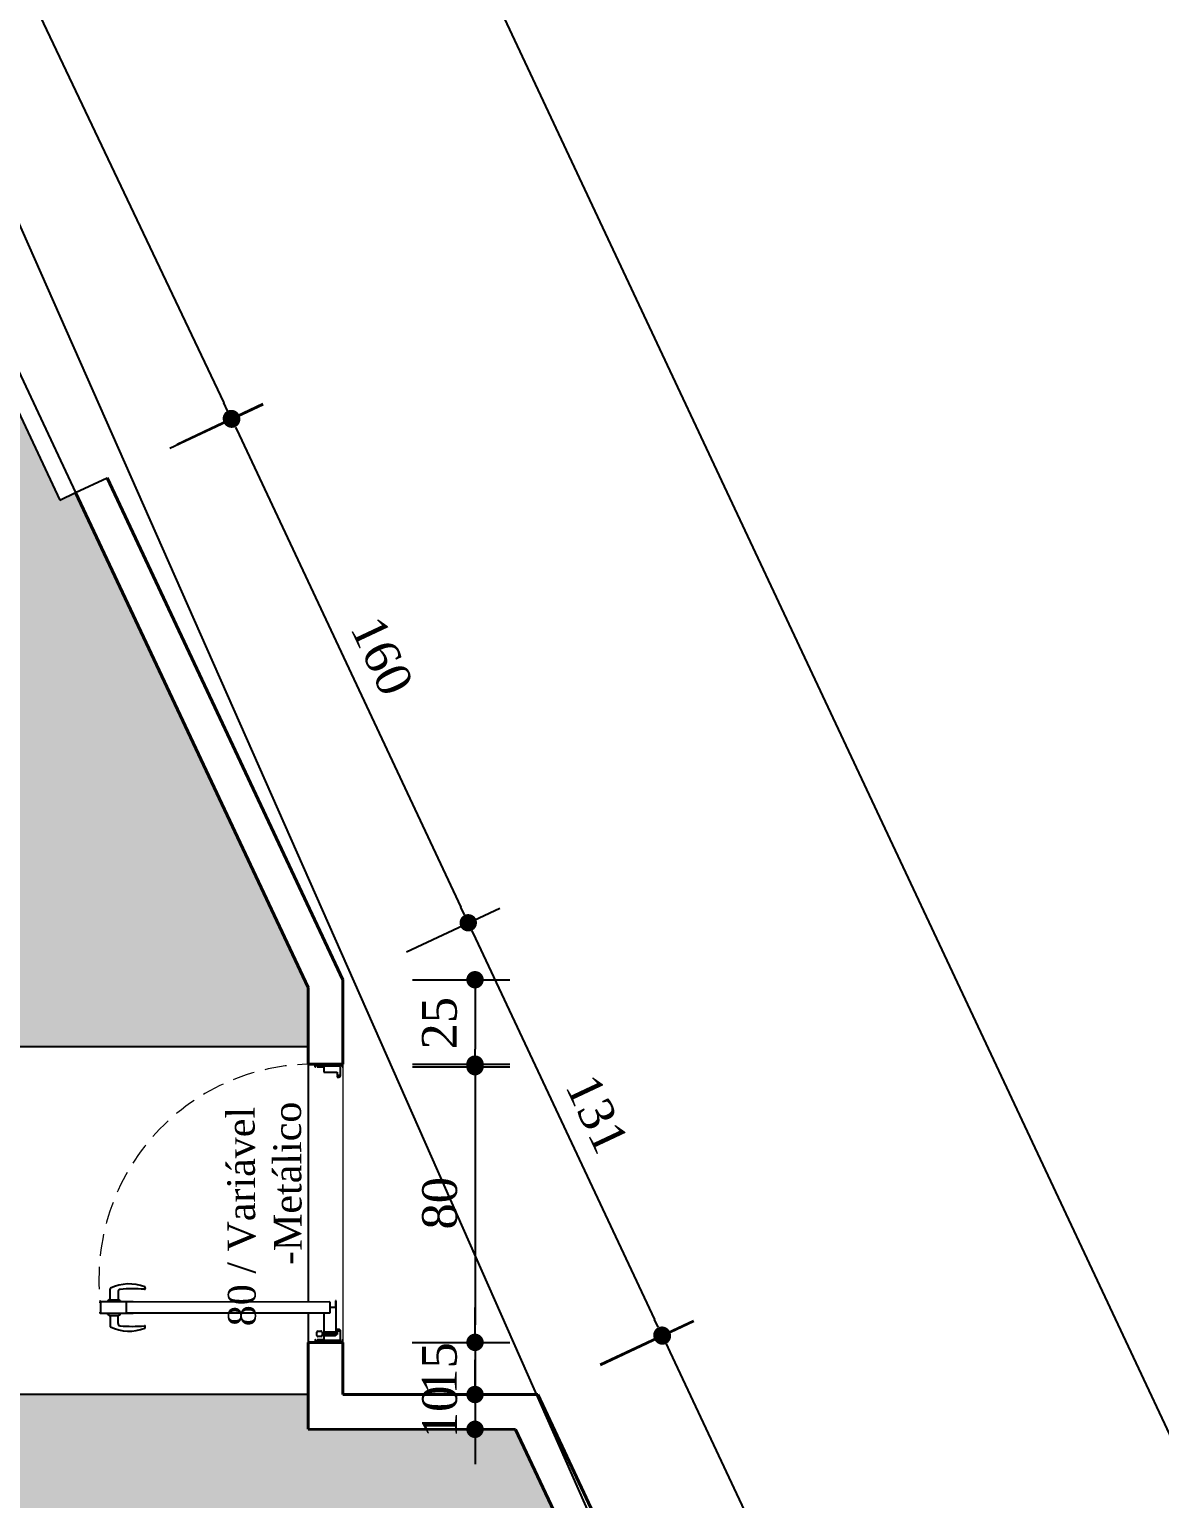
# Model space of a CAD drawing. Header units: centimetres. Extents: x -48696 to 156237, y -5617 to 29024.
# Drawn here: x -44673 to -44348.1, y 11515.9 to 11938.4 of the extents above; entities that cross this region are included whole.
import ezdxf

# ---------------------------------------------------------------- set-up
doc = ezdxf.new("R2010")
doc.units = ezdxf.units.CM
doc.linetypes.add('HIDDEN', pattern=[9.525, 6.35, -3.175])
for name, color, linetype in [('ACESSORIOS', 2, 'Continuous'), ('PN010', 1, 'Continuous'), ('Portas-Cotas', 2, 'Continuous')]:
    doc.layers.add(name, color=color, linetype=linetype)
for name, color, linetype, lineweight in [('Parede Corte', 4, 'Continuous', 40), ('Pisos Externos', 15, 'Continuous', 9), ('Portas - Janelas', 2, 'Continuous', 20), ('Projeção Portas', 55, 'HIDDEN', 5)]:
    doc.layers.add(name, color=color, linetype=linetype, lineweight=lineweight)
doc.styles.add('Valéria', font='romantic.ttf', dxfattribs={"height": 10})
doc.dimstyles.new('Cota - 50', dxfattribs={"dimtxt": 10, "dimasz": 5, "dimexe": 10, "dimexo": 20, "dimgap": 5, "dimtad": 1, "dimtxsty": 'Valéria', "dimblk": 'DOT', "dimcen": 0, "dimclrd": 12, "dimclre": 12, "dimclrt": 2, "dimazin": 2, "dimtfac": 1, "dimtix": 1, "dimtmove": 0, "dimatfit": 3, "dimldrblk": 'DOT', "dimfxl": 1, "dimarcsym": 0})

# ---------------------------------------------------------------- blocks, each defined once
blk = doc.blocks.new('_Dot')
at = {"color": 0, "linetype": 'ByBlock', "lineweight": -2}
blk.add_line((-0.5, 0), (-1, 0), dxfattribs=at)
at = {"color": 0, "linetype": 'ByBlock', "const_width": 0.5}
blk.add_lwpolyline([(-0.25, 0, 1), (0.25, 0, 1)], format="xyb", close=True, dxfattribs=at)
blk = doc.blocks.new('*D1687')
at = {"color": 12, "lineweight": -2, "transparency": 16777216}
for p, q in [((-44846.74, 12273.86), (-44711.33, 12337.45)), ((-43585.33, 9916.47), (-44718.26, 12328.67)), ((-43709.57, 9852.6), (-43574.16, 9916.2))]:
    blk.add_line(p, q, dxfattribs=at)
at = {"layer": 'Defpoints', "color": 0, "transparency": 16777216}
for p in [(-44720.39, 12333.2), (-44864.85, 12265.35), (-43727.67, 9844.1)]:
    blk.add_point(p, dxfattribs=at)
at = {"color": 12, "lineweight": -2, "transparency": 16777216, "xscale": 5, "yscale": 5, "zscale": 5}
for p, rotation in [((-44720.39, 12333.2), 115.1577922411707), ((-43583.21, 9911.95), 295.1577922411707)]:
    blk.add_blockref('_Dot', p, dxfattribs=dict(at, rotation=rotation))
at = {"color": 2, "transparency": 16777216, "insert": (-44142.57, 11126.91), "char_height": 10, "attachment_point": 5, "rotation": 295.1578, "style": 'Valéria'}
blk.add_mtext('2675', dxfattribs=at)
blk = doc.blocks.new('*D1771')
at = {"color": 12, "lineweight": -2, "transparency": 16777216}
for p, q in [((-44836.72, 12252.51), (-44812.13, 12264.21)), ((-44819.01, 12255.4), (-44617.11, 11830.98)), ((-44630.52, 11819.06), (-44605.93, 11830.76))]:
    blk.add_line(p, q, dxfattribs=at)
at = {"layer": 'Defpoints', "color": 0, "transparency": 16777216}
for p in [(-44854.78, 12243.92), (-44614.96, 11826.46), (-44648.58, 11810.47)]:
    blk.add_point(p, dxfattribs=at)
at = {"color": 12, "lineweight": -2, "transparency": 16777216, "xscale": 5, "yscale": 5, "zscale": 5}
for p, rotation in [((-44821.16, 12259.92), 115.4409414047336), ((-44614.96, 11826.46), 295.4409414047336)]:
    blk.add_blockref('_Dot', p, dxfattribs=dict(at, rotation=rotation))
at = {"color": 2, "transparency": 16777216, "insert": (-44708.93, 12047.53), "char_height": 10, "attachment_point": 5, "rotation": 295.4409, "style": 'Valéria'}
blk.add_mtext('480', dxfattribs=at)
blk = doc.blocks.new('*D1772')
at = {"color": 12, "lineweight": -2, "transparency": 16777216}
for p, q in [((-44632.62, 11817.95), (-44605.83, 11830.54)), ((-44612.75, 11821.76), (-44548.98, 11685.99)), ((-44564.6, 11673.13), (-44537.81, 11685.71))]:
    blk.add_line(p, q, dxfattribs=at)
at = {"layer": 'Defpoints', "color": 0, "transparency": 16777216}
for p in [(-44650.72, 11809.45), (-44546.86, 11681.46), (-44582.71, 11664.63)]:
    blk.add_point(p, dxfattribs=at)
at = {"color": 12, "lineweight": -2, "transparency": 16777216, "xscale": 5, "yscale": 5, "zscale": 5}
for p, rotation in [((-44614.88, 11826.28), 115.157791517914), ((-44546.86, 11681.46), 295.157791517914)]:
    blk.add_blockref('_Dot', p, dxfattribs=dict(at, rotation=rotation))
at = {"color": 2, "transparency": 16777216, "insert": (-44571.68, 11758.19), "char_height": 10, "attachment_point": 5, "rotation": 295.1578, "style": 'Valéria'}
blk.add_mtext('160', dxfattribs=at)
blk = doc.blocks.new('*D1773')
at = {"color": 12, "lineweight": -2, "transparency": 16777216}
for p, q in [((-44562.92, 11665.09), (-44534.91, 11665.09)), ((-44544.91, 11660.09), (-44544.91, 11645.09)), ((-44562.92, 11640.09), (-44534.91, 11640.09))]:
    blk.add_line(p, q, dxfattribs=at)
at = {"layer": 'Defpoints', "color": 0, "transparency": 16777216}
for p in [(-44582.92, 11665.09), (-44582.92, 11640.09), (-44544.91, 11640.09)]:
    blk.add_point(p, dxfattribs=at)
at = {"color": 12, "lineweight": -2, "transparency": 16777216, "xscale": 5, "yscale": 5, "zscale": 5}
for p, rotation in [((-44544.91, 11665.09), 90), ((-44544.91, 11640.09), 270)]:
    blk.add_blockref('_Dot', p, dxfattribs=dict(at, rotation=rotation))
at = {"color": 2, "transparency": 16777216, "insert": (-44555.1, 11652.59), "char_height": 10, "attachment_point": 5, "rotation": 90, "style": 'Valéria'}
blk.add_mtext('25', dxfattribs=at)
blk = doc.blocks.new('*D1774')
at = {"color": 12, "lineweight": -2, "transparency": 16777216}
for p, q in [((-44562.92, 11640.82), (-44534.91, 11640.82)), ((-44544.91, 11635.82), (-44544.91, 11565.82)), ((-44562.95, 11560.82), (-44534.91, 11560.82))]:
    blk.add_line(p, q, dxfattribs=at)
at = {"layer": 'Defpoints', "color": 0, "transparency": 16777216}
for p in [(-44582.92, 11640.82), (-44582.95, 11560.82), (-44544.91, 11560.82)]:
    blk.add_point(p, dxfattribs=at)
at = {"color": 12, "lineweight": -2, "transparency": 16777216, "xscale": 5, "yscale": 5, "zscale": 5}
for p, rotation in [((-44544.91, 11640.82), 90), ((-44544.91, 11560.82), 270)]:
    blk.add_blockref('_Dot', p, dxfattribs=dict(at, rotation=rotation))
at = {"color": 2, "transparency": 16777216, "insert": (-44555.02, 11600.82), "char_height": 10, "attachment_point": 5, "rotation": 90, "style": 'Valéria'}
blk.add_mtext('80', dxfattribs=at)
blk = doc.blocks.new('*D1775')
at = {"color": 12, "lineweight": -2, "transparency": 16777216}
for p, q in [((-44544.91, 11565.82), (-44544.91, 11570.82)), ((-44562.95, 11560.82), (-44534.91, 11560.82)), ((-44544.91, 11560.82), (-44544.91, 11545.82)), ((-44562.92, 11545.82), (-44534.91, 11545.82)), ((-44544.91, 11540.82), (-44544.91, 11535.82))]:
    blk.add_line(p, q, dxfattribs=at)
at = {"layer": 'Defpoints', "color": 0, "transparency": 16777216}
for p in [(-44582.95, 11560.82), (-44582.92, 11545.82), (-44544.91, 11545.82)]:
    blk.add_point(p, dxfattribs=at)
at = {"color": 12, "lineweight": -2, "transparency": 16777216, "xscale": 5, "yscale": 5, "zscale": 5}
for p, rotation in [((-44544.91, 11560.82), 270), ((-44544.91, 11545.82), 90)]:
    blk.add_blockref('_Dot', p, dxfattribs=dict(at, rotation=rotation))
at = {"color": 2, "transparency": 16777216, "insert": (-44555.1, 11553.32), "char_height": 10, "attachment_point": 5, "rotation": 90, "style": 'Valéria'}
blk.add_mtext('15', dxfattribs=at)
blk = doc.blocks.new('*D1776')
at = {"color": 12, "lineweight": -2, "transparency": 16777216}
for p, q in [((-44544.91, 11550.82), (-44544.91, 11555.82)), ((-44562.92, 11545.82), (-44534.91, 11545.82)), ((-44544.91, 11545.82), (-44544.91, 11535.82)), ((-44572.92, 11535.82), (-44534.91, 11535.82)), ((-44544.91, 11530.82), (-44544.91, 11525.82))]:
    blk.add_line(p, q, dxfattribs=at)
at = {"layer": 'Defpoints', "color": 0, "transparency": 16777216}
for p in [(-44582.92, 11545.82), (-44592.92, 11535.82), (-44544.91, 11535.82)]:
    blk.add_point(p, dxfattribs=at)
at = {"color": 12, "lineweight": -2, "transparency": 16777216, "xscale": 5, "yscale": 5, "zscale": 5}
for p, rotation in [((-44544.91, 11545.82), 270), ((-44544.91, 11535.82), 90)]:
    blk.add_blockref('_Dot', p, dxfattribs=dict(at, rotation=rotation))
at = {"color": 2, "transparency": 16777216, "insert": (-44555.02, 11540.82), "char_height": 10, "attachment_point": 5, "rotation": 90, "style": 'Valéria'}
blk.add_mtext('10', dxfattribs=at)
blk = doc.blocks.new('*D1777')
at = {"color": 12, "lineweight": -2, "transparency": 16777216}
for p, q in [((-44508.8, 11554.3), (-44482, 11566.89)), ((-44488.93, 11558.11), (-44309.95, 11177.05)), ((-44325.57, 11164.19), (-44298.78, 11176.77))]:
    blk.add_line(p, q, dxfattribs=at)
at = {"layer": 'Defpoints', "color": 0, "transparency": 16777216}
for p in [(-44526.9, 11545.8), (-44307.83, 11172.52), (-44343.67, 11155.69)]:
    blk.add_point(p, dxfattribs=at)
at = {"color": 12, "lineweight": -2, "transparency": 16777216, "xscale": 5, "yscale": 5, "zscale": 5}
for p, rotation in [((-44491.05, 11562.64), 115.1577915179121), ((-44307.83, 11172.52), 295.1577915179121)]:
    blk.add_blockref('_Dot', p, dxfattribs=dict(at, rotation=rotation))
at = {"color": 2, "transparency": 16777216, "insert": (-44390.29, 11371.88), "char_height": 10, "attachment_point": 5, "rotation": 295.1578, "style": 'Valéria'}
blk.add_mtext('431', dxfattribs=at)
blk = doc.blocks.new('*D1708')
at = {"color": 12, "lineweight": -2, "transparency": 16777216}
for p, q in [((-44564.6, 11673.13), (-44537.81, 11685.71)), ((-44544.73, 11676.94), (-44493.3, 11567.41)), ((-44508.91, 11554.56), (-44482.12, 11567.14))]:
    blk.add_line(p, q, dxfattribs=at)
at = {"layer": 'Defpoints', "color": 0, "transparency": 16777216}
for p in [(-44582.71, 11664.63), (-44491.17, 11562.89), (-44527.02, 11546.05)]:
    blk.add_point(p, dxfattribs=at)
at = {"color": 12, "lineweight": -2, "transparency": 16777216, "xscale": 5, "yscale": 5, "zscale": 5}
for p, rotation in [((-44546.86, 11681.46), 115.1577915179119), ((-44491.17, 11562.89), 295.1577915179119)]:
    blk.add_blockref('_Dot', p, dxfattribs=dict(at, rotation=rotation))
at = {"color": 2, "transparency": 16777216, "insert": (-44509.87, 11626.47), "char_height": 10, "attachment_point": 5, "rotation": 295.1578, "style": 'Valéria'}
blk.add_mtext('131', dxfattribs=at)

msp = doc.modelspace()

# ---------------------------------------------------------------- hatches: boundary and pattern name
h = msp.add_hatch()
h.set_pattern_fill('GRASS2', color=74, scale=15, pattern_type=2)
h.set_pattern_definition([(360, (-29082.517, -1474.616), (15, 15), [2.25, -0.45, 0.6, -0.45, 2.25, -9]), (360, (-29083.267, -1474.166), (15, 15), [1.5, -1.125, 2.25, -1.125, 1.5, -7.5]), (360, (-29078.017, -1468.166), (15, 15), [1.875, -0.75, 1.875, -10.5]), (360, (-29085.517, -1465.166), (15, 15), [0.75, -1.5, 0.75, -12]), (90, (-29084.017, -1465.166), (-15, 15), [1.35, -13.65]), (90, (-29079.517, -1474.166), (-15, 15), [1.5, -13.5]), (90, (-29075.767, -1468.166), (-15, 15), [1.5, -13.5]), (45, (-29077.567, -1474.316), (9e-15, 15), [1.5, -19.713203]), (135, (-29081.467, -1474.316), (-15, 9e-15), [1.5, -19.713203]), (63.43495, (-29078.0166, -1474.241), (8e-10, 15), [1.5, -32.04102]), (75.963757, (-29078.7666, -1474.166), (5e-10, 15), [1.5, -60.346584]), (75.963757, (-29075.0166, -1468.166), (5e-10, 15), [1.2, -60.646584]), (75.963757, (-29083.7166, -1465.166), (5e-10, 15), [1.05, -60.796584]), (104.036243, (-29080.2666, -1474.166), (-5e-10, 15), [1.5, -60.346584]), (104.036243, (-29076.5166, -1468.166), (-5e-10, 15), [1.2, -60.646584]), (104.036243, (-29084.3166, -1465.166), (-5e-10, 15), [1.05, -60.796584]), (116.56505, (-29081.0166, -1474.241), (-6e-09, 15), [1.5, -32.041002])])
h.paths.add_polyline_path([(-44677.376, 11830.91261), (-44792.18077, 11830.87966), (-44792.18077, 11645.82171), (-44592.92484, 11645.82171), (-44592.92484, 11662.86264), (-44659.75372, 11805.15322), (-44664.27942, 11803.02766)])
h.paths.add_polyline_path([(-44592.92484, 11545.82171), (-44792.18077, 11545.82171), (-44792.18077, 11155.87964), (-44354.75303, 11155.75244), (-44533.25004, 11535.80436), (-44592.92484, 11535.82171)])

# ---------------------------------------------------------------- linework, layer by layer
for p, q in [((-44852.27114, 12280.65227), (-44354.75303, 11155.75244)), ((-44592.92484, 11645.82171), (-44792.18077, 11645.82171)), ((-44592.92484, 11545.82171), (-44792.18077, 11545.82171))]:
    msp.add_line(p, q)
at = {"color": 4}
msp.add_line((-44659.75372, 11805.15322), (-44650.72332, 11809.44908), dxfattribs=at)
at = {"color": 1}
for p, q in [((-44590.92484, 11640.81664), (-44590.92464, 11640.06664)), ((-44590.92464, 11640.06664), (-44590.77464, 11640.06668)), ((-44590.77467, 11640.20328), (-44590.77478, 11640.61668)), ((-44590.72466, 11640.1533), (-44590.77467, 11640.20328)), ((-44590.77464, 11640.06668), (-44590.72466, 11640.1533)), ((-44590.7248, 11640.66671), (-44590.3248, 11640.6668)), ((-44590.27467, 11640.20342), (-44590.32466, 11640.1534)), ((-44590.32466, 11640.1534), (-44590.27464, 11640.06682)), ((-44590.27478, 11640.61682), (-44590.27467, 11640.20342)), ((-44590.27464, 11640.06682), (-44588.39464, 11640.06732)), ((-44590.1248, 11640.66686), (-44589.6748, 11640.66698)), ((-44590.12468, 11640.21688), (-44590.1248, 11640.66686)), ((-44583.72468, 11640.21858), (-44590.12468, 11640.21688)), ((-44589.62481, 11640.71699), (-44589.62482, 11640.76699)), ((-44588.39464, 11640.06732), (-44588.39422, 11638.51732)), ((-44584.20482, 11640.76848), (-44584.20481, 11640.71845)), ((-44584.1548, 11640.66846), (-44583.7248, 11640.66858)), ((-44583.7248, 11640.66858), (-44583.72468, 11640.21858)), ((-44583.57467, 11640.20522), (-44583.57478, 11640.61862)), ((-44583.52466, 11640.15523), (-44583.57467, 11640.20522)), ((-44583.57464, 11640.06862), (-44583.52466, 11640.15523)), ((-44583.57398, 11637.63863), (-44583.57464, 11640.06862)), ((-44583.5248, 11640.66864), (-44583.1248, 11640.66875)), ((-44583.07467, 11640.20536), (-44583.12466, 11640.15534)), ((-44583.12466, 11640.15534), (-44583.07464, 11640.06876)), ((-44583.07478, 11640.61876), (-44583.07467, 11640.20536)), ((-44583.07464, 11640.06876), (-44582.97464, 11640.06878)), ((-44582.92465, 11640.1188), (-44582.92484, 11640.81881)), ((-44588.39422, 11638.51732), (-44584.59422, 11638.51835)), ((-44584.59422, 11638.51835), (-44584.59401, 11637.74335)), ((-44584.5939, 11637.34335), (-44584.59384, 11637.11835)), ((-44584.59384, 11637.11835), (-44584.09384, 11637.11848)), ((-44584.544, 11637.69337), (-44584.494, 11637.69337)), ((-44584.49391, 11637.39337), (-44584.54392, 11637.39337)), ((-44584.49403, 11637.81837), (-44584.24403, 11637.81844)), ((-44584.494, 11637.69337), (-44584.49403, 11637.81837)), ((-44584.49388, 11637.26837), (-44584.49391, 11637.39337)), ((-44584.24388, 11637.26844), (-44584.49388, 11637.26837)), ((-44584.24403, 11637.81844), (-44584.24388, 11637.26844)), ((-44649.85638, 11573.08078), (-44649.85721, 11576.14854)), ((-44639.70731, 11576.53269), (-44639.70726, 11576.31738)), ((-44652.70625, 11572.58002), (-44643.24625, 11572.58256)), ((-44652.70614, 11572.18716), (-44652.70625, 11572.58002)), ((-44652.50614, 11572.18721), (-44652.70614, 11572.18716)), ((-44652.50605, 11571.82007), (-44652.50614, 11572.18721)), ((-44652.47604, 11571.79008), (-44652.50605, 11571.82007)), ((-44652.50603, 11571.76007), (-44652.47604, 11571.79008)), ((-44652.47602, 11571.73008), (-44652.50603, 11571.76007)), ((-44652.50601, 11571.70007), (-44652.47602, 11571.73008)), ((-44652.476, 11571.67008), (-44652.50601, 11571.70007)), ((-44652.506, 11571.64007), (-44652.476, 11571.67008)), ((-44652.47599, 11571.61008), (-44652.506, 11571.64007)), ((-44652.50598, 11571.58007), (-44652.47599, 11571.61008)), ((-44652.47597, 11571.55008), (-44652.50598, 11571.58007)), ((-44652.50596, 11571.52007), (-44652.47597, 11571.55008)), ((-44652.47596, 11571.49008), (-44652.50596, 11571.52007)), ((-44652.50595, 11571.46007), (-44652.47596, 11571.49008)), ((-44652.47594, 11571.43008), (-44652.50595, 11571.46007)), ((-44652.50593, 11571.40007), (-44652.47594, 11571.43008)), ((-44652.47592, 11571.37008), (-44652.50593, 11571.40007)), ((-44652.50592, 11571.34007), (-44652.47592, 11571.37008)), ((-44652.47591, 11571.31008), (-44652.50592, 11571.34007)), ((-44652.5059, 11571.28007), (-44652.47591, 11571.31008)), ((-44646.89625, 11572.58158), (-44650.51625, 11572.58061)), ((-44650.20636, 11572.97069), (-44650.20636, 11572.98069)), ((-44650.10638, 11573.08072), (-44647.55638, 11573.0814)), ((-44647.55701, 11575.41634), (-44647.55638, 11573.0814)), ((-44647.55638, 11573.0814), (-44647.30638, 11573.08147)), ((-44647.20636, 11572.9815), (-44647.20636, 11572.9715)), ((-44586.62642, 11572.43781), (-44645.19621, 11572.42204)), ((-44643.24621, 11572.43256), (-44645.19621, 11572.43204)), ((-44645.19621, 11572.43204), (-44645.19535, 11569.23204)), ((-44643.24625, 11572.58256), (-44643.24621, 11572.43256)), ((-44586.62642, 11572.44781), (-44586.62556, 11569.25635)), ((-44584.87652, 11572.79828), (-44585.02652, 11572.79824)), ((-44585.02652, 11572.79824), (-44585.02599, 11570.84824)), ((-44584.874, 11563.43829), (-44584.87652, 11572.79828)), ((-44652.70541, 11569.47288), (-44652.50541, 11569.47293)), ((-44652.70531, 11569.08002), (-44652.70541, 11569.47288)), ((-44643.24531, 11569.08256), (-44652.70531, 11569.08002)), ((-44652.47589, 11571.25008), (-44652.5059, 11571.28007)), ((-44652.50588, 11571.22007), (-44652.47589, 11571.25008)), ((-44652.47588, 11571.19008), (-44652.50588, 11571.22007)), ((-44652.50587, 11571.16007), (-44652.47588, 11571.19008)), ((-44652.47586, 11571.13008), (-44652.50587, 11571.16007)), ((-44652.50585, 11571.10007), (-44652.47586, 11571.13008)), ((-44652.50571, 11570.56007), (-44652.50585, 11571.10007)), ((-44652.4757, 11570.53008), (-44652.50571, 11570.56007)), ((-44652.50569, 11570.50007), (-44652.4757, 11570.53008)), ((-44652.47568, 11570.47008), (-44652.50569, 11570.50007)), ((-44652.50567, 11570.44007), (-44652.47568, 11570.47008)), ((-44652.47567, 11570.41008), (-44652.50567, 11570.44007)), ((-44652.50566, 11570.38007), (-44652.47567, 11570.41008)), ((-44652.47565, 11570.35008), (-44652.50566, 11570.38007)), ((-44652.50564, 11570.32007), (-44652.47565, 11570.35008)), ((-44652.47563, 11570.29008), (-44652.50564, 11570.32007)), ((-44652.50563, 11570.26007), (-44652.47563, 11570.29008)), ((-44652.47562, 11570.23008), (-44652.50563, 11570.26007)), ((-44652.50561, 11570.20007), (-44652.47562, 11570.23008)), ((-44652.4756, 11570.17008), (-44652.50561, 11570.20007)), ((-44652.50559, 11570.14007), (-44652.4756, 11570.17008)), ((-44652.47558, 11570.11008), (-44652.50559, 11570.14007)), ((-44652.50558, 11570.08007), (-44652.47558, 11570.11008)), ((-44652.47557, 11570.05008), (-44652.50558, 11570.08007)), ((-44652.50556, 11570.02007), (-44652.47557, 11570.05008)), ((-44652.47555, 11569.99008), (-44652.50556, 11570.02007)), ((-44652.50554, 11569.96007), (-44652.47555, 11569.99008)), ((-44652.47554, 11569.93008), (-44652.50554, 11569.96007)), ((-44652.50553, 11569.90007), (-44652.47554, 11569.93008)), ((-44652.47552, 11569.87008), (-44652.50553, 11569.90007)), ((-44652.50551, 11569.84007), (-44652.47552, 11569.87008)), ((-44652.50541, 11569.47293), (-44652.50551, 11569.84007)), ((-44646.89531, 11569.08158), (-44650.51531, 11569.08061)), ((-44650.2052, 11568.69069), (-44650.2052, 11568.68069)), ((-44650.10517, 11568.58072), (-44647.55517, 11568.5814)), ((-44649.85517, 11568.58078), (-44649.85435, 11565.51303)), ((-44647.55517, 11568.5814), (-44647.30517, 11568.58147)), ((-44647.55454, 11566.24646), (-44647.55517, 11568.5814)), ((-44647.2052, 11568.6815), (-44647.2052, 11568.6915)), ((-44586.62556, 11569.25635), (-44645.19535, 11569.24058)), ((-44645.19535, 11569.23204), (-44643.24535, 11569.23256)), ((-44643.24535, 11569.23256), (-44643.24531, 11569.08256)), ((-44588.37556, 11569.25588), (-44588.374, 11563.43734)), ((-44585.02599, 11570.84824), (-44586.62599, 11570.84781)), ((-44639.70424, 11565.13435), (-44639.7043, 11565.34965)), ((-44590.40012, 11562.8268, 19), (-44590.40037, 11563.7268, 19)), ((-44590.10045, 11564.02688, 19), (-44589.20045, 11564.02712, 19)), ((-44588.90037, 11563.7272, 19), (-44588.90034, 11563.6122, 19)), ((-44588.90016, 11562.9422, 19), (-44588.90012, 11562.8272, 19)), ((-44588.70028, 11563.41225, 19), (-44587.87728, 11563.41248, 19)), ((-44587.96807, 11563.14245, 19), (-44588.70021, 11563.14225, 19)), ((-44588.374, 11563.43734), (-44587.98114, 11563.43745)), ((-44588.01855, 11563.11744), (-44588.37391, 11563.11734)), ((-44588.37391, 11563.11734), (-44588.37349, 11561.56734)), ((-44588.22411, 11563.84738), (-44587.61411, 11563.84755)), ((-44588.22404, 11563.60738), (-44588.22411, 11563.84738)), ((-44587.97404, 11563.60745), (-44588.22404, 11563.60738)), ((-44588.22386, 11562.94738), (-44587.95386, 11562.94746)), ((-44588.2238, 11562.70738), (-44588.22386, 11562.94738)), ((-44588.20211, 11562.78239, 19), (-44588.20214, 11562.89239, 19)), ((-44588.15216, 11562.9424, 19), (-44587.92716, 11562.94246, 19)), ((-44587.92938, 11562.99478), (-44588.01855, 11563.11744)), ((-44587.98114, 11563.43745), (-44587.93257, 11563.5295)), ((-44587.88572, 11563.02043, 19), (-44587.96807, 11563.14245, 19)), ((-44587.95386, 11562.94746), (-44587.95387, 11562.94745)), ((-44587.92939, 11562.99477), (-44587.92938, 11562.99478)), ((-44587.87728, 11563.41248, 19), (-44587.82727, 11563.36249, 19)), ((-44587.82727, 11563.36249, 19), (-44585.42727, 11563.36314, 19)), ((-44587.61411, 11563.84755), (-44587.58411, 11563.87756)), ((-44587.58411, 11563.87756), (-44587.55411, 11563.84756)), ((-44587.55411, 11563.84756), (-44587.52411, 11563.87757)), ((-44587.52411, 11563.87757), (-44587.49411, 11563.84758)), ((-44587.49411, 11563.84758), (-44587.46411, 11563.87759)), ((-44587.46411, 11563.87759), (-44587.43411, 11563.8476)), ((-44587.43411, 11563.8476), (-44587.40411, 11563.8776)), ((-44587.40411, 11563.8776), (-44587.37411, 11563.84761)), ((-44587.37411, 11563.84761), (-44587.34411, 11563.87762)), ((-44587.34411, 11563.87762), (-44587.31411, 11563.84763)), ((-44587.31411, 11563.84763), (-44587.28411, 11563.87764)), ((-44587.28411, 11563.87764), (-44587.25411, 11563.84764)), ((-44587.25411, 11563.84764), (-44587.22411, 11563.87765)), ((-44587.22411, 11563.87765), (-44587.19411, 11563.84766)), ((-44587.19411, 11563.84766), (-44587.16411, 11563.87767)), ((-44587.16411, 11563.87767), (-44587.13411, 11563.84768)), ((-44587.13411, 11563.84768), (-44587.10411, 11563.87768)), ((-44587.10411, 11563.87768), (-44587.07411, 11563.84769)), ((-44587.07411, 11563.84769), (-44587.04411, 11563.8777)), ((-44587.04411, 11563.8777), (-44587.01411, 11563.84771)), ((-44587.01411, 11563.84771), (-44586.98411, 11563.87772)), ((-44586.98411, 11563.87772), (-44586.95411, 11563.84773)), ((-44586.95411, 11563.84773), (-44586.92411, 11563.87773)), ((-44586.92411, 11563.87773), (-44586.89411, 11563.84774)), ((-44586.89411, 11563.84774), (-44586.65411, 11563.84781)), ((-44586.65411, 11563.84781), (-44586.62411, 11563.87781)), ((-44586.62411, 11563.87781), (-44586.59411, 11563.84782)), ((-44586.59411, 11563.84782), (-44586.35411, 11563.84789)), ((-44586.35411, 11563.84789), (-44586.32411, 11563.87789)), ((-44586.32411, 11563.87789), (-44586.29411, 11563.8479)), ((-44586.29411, 11563.8479), (-44586.26411, 11563.87791)), ((-44586.26411, 11563.87791), (-44586.23411, 11563.84792)), ((-44586.23411, 11563.84792), (-44586.20411, 11563.87793)), ((-44586.20411, 11563.87793), (-44586.17411, 11563.84794)), ((-44586.17411, 11563.84794), (-44586.14411, 11563.87794)), ((-44586.14411, 11563.87794), (-44586.11411, 11563.84795)), ((-44586.11411, 11563.84795), (-44586.08411, 11563.87796)), ((-44586.08411, 11563.87796), (-44586.05411, 11563.84797)), ((-44586.05411, 11563.84797), (-44586.02411, 11563.87798)), ((-44586.02411, 11563.87798), (-44585.99411, 11563.84798)), ((-44585.99411, 11563.84798), (-44585.96411, 11563.87799)), ((-44585.96411, 11563.87799), (-44585.93411, 11563.848)), ((-44585.93411, 11563.848), (-44585.90411, 11563.87801)), ((-44585.90411, 11563.87801), (-44585.87411, 11563.84802)), ((-44585.87411, 11563.84802), (-44585.84411, 11563.87802)), ((-44585.84411, 11563.87802), (-44585.81411, 11563.84803)), ((-44585.81411, 11563.84803), (-44585.78411, 11563.87804)), ((-44585.78411, 11563.87804), (-44585.75411, 11563.84805)), ((-44585.75411, 11563.84805), (-44585.72411, 11563.87806)), ((-44585.72411, 11563.87806), (-44585.69411, 11563.84806)), ((-44585.69411, 11563.84806), (-44585.66411, 11563.87807)), ((-44585.66411, 11563.87807), (-44585.63411, 11563.84808)), ((-44585.63411, 11563.84808), (-44585.02411, 11563.84824)), ((-44585.42727, 11563.36314, 19), (-44585.37728, 11563.41315, 19)), ((-44585.37728, 11563.41315, 19), (-44585.12657, 11563.41322, 19)), ((-44585.28634, 11563.14317, 19), (-44585.36863, 11563.02111, 19)), ((-44585.32716, 11562.94316, 19), (-44585.10216, 11562.94322, 19)), ((-44585.23567, 11563.11819), (-44585.31875, 11562.99495)), ((-44585.31875, 11562.99495), (-44585.31875, 11562.99493)), ((-44585.31547, 11563.53021), (-44585.26686, 11563.43818)), ((-44585.29387, 11562.94816), (-44585.29386, 11562.94817)), ((-44585.29386, 11562.94817), (-44585.02386, 11562.94824)), ((-44584.97721, 11563.14326, 19), (-44585.28634, 11563.14317, 19)), ((-44585.02404, 11563.60824), (-44585.27404, 11563.60818)), ((-44585.26686, 11563.43818), (-44584.874, 11563.43829)), ((-44584.57391, 11563.11837), (-44585.23567, 11563.11819)), ((-44585.12657, 11563.41322, 19), (-44584.94188, 11563.22862, 19)), ((-44585.05214, 11562.89324, 19), (-44585.05211, 11562.78324, 19)), ((-44585.02411, 11563.84824), (-44585.02404, 11563.60824)), ((-44585.02386, 11562.94824), (-44585.0238, 11562.70824)), ((-44584.07429, 11564.5185), (-44584.57429, 11564.51837)), ((-44584.57429, 11564.51837), (-44584.57423, 11564.29337)), ((-44584.57423, 11564.29337), (-44584.57423, 11564.29336)), ((-44584.57412, 11563.89336), (-44584.57412, 11563.89337)), ((-44584.57412, 11563.89337), (-44584.57391, 11563.11837)), ((-44584.52421, 11564.24338), (-44584.47421, 11564.24339)), ((-44584.52421, 11564.24337), (-44584.52421, 11564.24338)), ((-44584.47413, 11563.94339), (-44584.52413, 11563.94338)), ((-44584.52413, 11563.94338), (-44584.52413, 11563.94337)), ((-44584.47425, 11564.36839), (-44584.22425, 11564.36846)), ((-44584.47421, 11564.24339), (-44584.47425, 11564.36839)), ((-44584.4741, 11563.81839), (-44584.47413, 11563.94339)), ((-44584.2241, 11563.81846), (-44584.4741, 11563.81839)), ((-44584.22425, 11564.36846), (-44584.2241, 11563.81846)), ((-44584.07429, 11564.5185), (-44584.07429, 11564.5185)), ((-44583.55349, 11561.56864), (-44583.55415, 11563.99864)), ((-44583.55415, 11563.99864), (-44583.55415, 11563.99864)), ((-44590.90348, 11561.51665), (-44590.90348, 11561.51666)), ((-44590.90348, 11561.51666), (-44590.90329, 11560.81666)), ((-44590.90329, 11560.81666), (-44589.67329, 11560.81699)), ((-44590.75349, 11561.5667), (-44590.85349, 11561.56667)), ((-44590.85349, 11561.56667), (-44590.85349, 11561.56667)), ((-44590.70347, 11561.48012), (-44590.75349, 11561.5667)), ((-44590.75346, 11561.4301), (-44590.70347, 11561.48012)), ((-44590.75334, 11561.0167), (-44590.75346, 11561.4301)), ((-44590.75334, 11561.01669), (-44590.75334, 11561.0167)), ((-44590.30333, 11560.96682), (-44590.70333, 11560.96672)), ((-44590.70333, 11560.96672), (-44590.70333, 11560.96671)), ((-44590.25349, 11561.56684), (-44590.30347, 11561.48022)), ((-44590.30347, 11561.48022), (-44590.25346, 11561.43024)), ((-44590.30333, 11560.96682), (-44590.30333, 11560.96682)), ((-44588.37349, 11561.56734), (-44590.25349, 11561.56684)), ((-44590.25346, 11561.43024), (-44590.25334, 11561.01684)), ((-44590.25334, 11561.01684), (-44590.25334, 11561.01683)), ((-44590.10333, 11560.96688), (-44590.10344, 11561.36688)), ((-44590.10344, 11561.36688), (-44590.10344, 11561.36687)), ((-44589.67333, 11560.96699), (-44590.10333, 11560.96688)), ((-44589.20004, 11562.52712, 19), (-44590.10004, 11562.52688, 19)), ((-44590.05345, 11561.41689), (-44583.70345, 11561.4186)), ((-44590.05345, 11561.41688), (-44590.05345, 11561.41689)), ((-44589.67333, 11560.96698), (-44589.67333, 11560.96699)), ((-44587.6138, 11562.70755), (-44588.2238, 11562.70738)), ((-44587.6021, 11562.73255, 19), (-44588.1521, 11562.7324, 19)), ((-44587.58379, 11562.67756), (-44587.6138, 11562.70755)), ((-44587.55211, 11562.78256, 19), (-44587.6021, 11562.73255, 19)), ((-44587.5538, 11562.70756), (-44587.58379, 11562.67756)), ((-44587.52379, 11562.67757), (-44587.5538, 11562.70756)), ((-44587.22711, 11562.78265, 19), (-44587.55211, 11562.78256, 19)), ((-44587.4938, 11562.70758), (-44587.52379, 11562.67757)), ((-44587.46379, 11562.67759), (-44587.4938, 11562.70758)), ((-44587.4338, 11562.7076), (-44587.46379, 11562.67759)), ((-44587.40379, 11562.6776), (-44587.4338, 11562.7076)), ((-44587.3738, 11562.70761), (-44587.40379, 11562.6776)), ((-44587.34379, 11562.67762), (-44587.3738, 11562.70761)), ((-44587.3138, 11562.70763), (-44587.34379, 11562.67762)), ((-44587.28379, 11562.67764), (-44587.3138, 11562.70763)), ((-44587.2538, 11562.70764), (-44587.28379, 11562.67764)), ((-44587.22379, 11562.67765), (-44587.2538, 11562.70764)), ((-44587.17713, 11562.83266, 19), (-44587.22711, 11562.78265, 19)), ((-44587.1938, 11562.70766), (-44587.22379, 11562.67765)), ((-44587.16379, 11562.67767), (-44587.1938, 11562.70766)), ((-44587.12711, 11562.78268, 19), (-44587.17713, 11562.83266, 19)), ((-44587.1338, 11562.70768), (-44587.16379, 11562.67767)), ((-44587.10379, 11562.67768), (-44587.1338, 11562.70768)), ((-44586.7664, 11562.78278, 19), (-44587.12711, 11562.78268, 19)), ((-44587.0738, 11562.70769), (-44587.10379, 11562.67768)), ((-44587.04379, 11562.6777), (-44587.0738, 11562.70769)), ((-44587.0138, 11562.70771), (-44587.04379, 11562.6777)), ((-44586.98379, 11562.67772), (-44587.0138, 11562.70771)), ((-44586.9538, 11562.70773), (-44586.98379, 11562.67772)), ((-44586.92379, 11562.67773), (-44586.9538, 11562.70773)), ((-44586.8938, 11562.70774), (-44586.92379, 11562.67773)), ((-44586.6538, 11562.70781), (-44586.8938, 11562.70774)), ((-44586.62379, 11562.67781), (-44586.6538, 11562.70781)), ((-44586.5938, 11562.70782), (-44586.62379, 11562.67781)), ((-44586.3538, 11562.70789), (-44586.5938, 11562.70782)), ((-44586.12711, 11562.78295, 19), (-44586.48124, 11562.78285, 19)), ((-44586.32379, 11562.67789), (-44586.3538, 11562.70789)), ((-44586.2938, 11562.7079), (-44586.32379, 11562.67789)), ((-44586.26379, 11562.67791), (-44586.2938, 11562.7079)), ((-44586.2338, 11562.70792), (-44586.26379, 11562.67791)), ((-44586.20379, 11562.67793), (-44586.2338, 11562.70792)), ((-44586.1738, 11562.70794), (-44586.20379, 11562.67793)), ((-44586.14379, 11562.67794), (-44586.1738, 11562.70794)), ((-44586.1138, 11562.70795), (-44586.14379, 11562.67794)), ((-44586.07713, 11562.83296, 19), (-44586.12711, 11562.78295, 19)), ((-44586.08379, 11562.67796), (-44586.1138, 11562.70795)), ((-44586.0538, 11562.70797), (-44586.08379, 11562.67796)), ((-44586.02711, 11562.78297, 19), (-44586.07713, 11562.83296, 19)), ((-44586.02379, 11562.67798), (-44586.0538, 11562.70797)), ((-44585.70211, 11562.78306, 19), (-44586.02711, 11562.78297, 19)), ((-44585.9938, 11562.70798), (-44586.02379, 11562.67798)), ((-44585.96379, 11562.67799), (-44585.9938, 11562.70798)), ((-44585.9338, 11562.708), (-44585.96379, 11562.67799)), ((-44585.90379, 11562.67801), (-44585.9338, 11562.708)), ((-44585.8738, 11562.70802), (-44585.90379, 11562.67801)), ((-44585.84379, 11562.67802), (-44585.8738, 11562.70802)), ((-44585.8138, 11562.70803), (-44585.84379, 11562.67802)), ((-44585.78379, 11562.67804), (-44585.8138, 11562.70803)), ((-44585.7538, 11562.70805), (-44585.78379, 11562.67804)), ((-44585.72379, 11562.67806), (-44585.7538, 11562.70805)), ((-44585.6938, 11562.70806), (-44585.72379, 11562.67806)), ((-44585.6521, 11562.73308, 19), (-44585.70211, 11562.78306, 19)), ((-44585.66379, 11562.67807), (-44585.6938, 11562.70806)), ((-44585.6338, 11562.70808), (-44585.66379, 11562.67807)), ((-44585.1021, 11562.73322, 19), (-44585.6521, 11562.73308, 19)), ((-44585.0238, 11562.70824), (-44585.6338, 11562.70808)), ((-44584.18332, 11560.91846), (-44584.18332, 11560.91847)), ((-44584.18332, 11560.91847), (-44584.1833, 11560.86847)), ((-44583.70333, 11560.9686), (-44584.13333, 11560.96848)), ((-44584.13333, 11560.96848), (-44584.13333, 11560.96848)), ((-44584.13329, 11560.81848), (-44582.90329, 11560.81881)), ((-44583.70345, 11561.4186), (-44583.70333, 11560.9686)), ((-44583.50347, 11561.48205), (-44583.55349, 11561.56864)), ((-44583.55346, 11561.43204), (-44583.50347, 11561.48205)), ((-44583.55334, 11561.01864), (-44583.55346, 11561.43204)), ((-44583.55335, 11561.01863), (-44583.55334, 11561.01864)), ((-44583.10333, 11560.96876), (-44583.50333, 11560.96865)), ((-44583.50333, 11560.96865), (-44583.50333, 11560.96865)), ((-44583.05349, 11561.56878), (-44583.10347, 11561.48216)), ((-44583.10347, 11561.48216), (-44583.05346, 11561.43218)), ((-44583.10333, 11560.96876), (-44583.10333, 11560.96876)), ((-44582.95349, 11561.5688), (-44583.05349, 11561.56878)), ((-44583.05346, 11561.43218), (-44583.05334, 11561.01878)), ((-44583.05334, 11561.01878), (-44583.05335, 11561.01877)), ((-44582.95349, 11561.5688), (-44582.95349, 11561.5688)), ((-44582.90329, 11560.81881), (-44582.90348, 11561.51882)), ((-44582.90348, 11561.51882), (-44582.90348, 11561.51881))]:
    msp.add_line(p, q, dxfattribs=at)
for centre, radius, start, end in [((-44590.72477, 11640.6167), 0.05001, 90.0268899, 180.0154318), ((-44590.32478, 11640.6168), 0.05, 0.0168642, 90.0139995), ((-44589.67481, 11640.71698), 0.05, 270.0154318, 0.0154318), ((-44584.15481, 11640.71846), 0.05, 180.0154318, 270.0154318), ((-44583.52478, 11640.61863), 0.05, 90.0200953, 180.0154318), ((-44583.12478, 11640.61875), 0.05, 0.0030848, 90.0163209), ((-44582.97465, 11640.11878), 0.05, 270.0154318, 0.0154318), ((-44584.54402, 11637.74336), 0.04999, 180.0154318, 270.0268921), ((-44584.54391, 11637.34338), 0.04999, 90.0033382, 180.0362449), ((-44584.09398, 11637.63848), 0.52, 270.0154318, 0.0165337), ((-44649.60695, 11576.14845), 0.25026, 115.887497, 179.9784265), ((-44644.35, 11565.47821), 12.14519, 68.3355025, 116.2212613), ((-44646.90678, 11575.41631), 0.65023, 95.2674974, 179.9969552), ((-44643.45042, 11541.10034), 35.1398, 84.3386153, 95.742582), ((-44639.95735, 11576.31742), 0.25009, 263.9033711, 359.9926222), ((-44639.95758, 11576.53244), 0.25027, 0.0572123, 68.6209012), ((-44650.29626, 11572.62067), 0.26, 90.0154318, 180.0154318), ((-44650.51626, 11572.62061), 0.04, 180.0154318, 270.0154318), ((-44650.29636, 11572.97067), 0.09, 270.0154318, 0.0154318), ((-44650.10636, 11572.98072), 0.1, 90.0154318, 180.0154318), ((-44647.30636, 11572.98147), 0.1, 0.0154318, 90.0154318), ((-44647.11636, 11572.97152), 0.09, 180.0154318, 270.0154318), ((-44647.11626, 11572.62152), 0.26, 0.0154318, 90.0154318), ((-44646.89626, 11572.62158), 0.04, 270.0154318, 0.0154318), ((-44650.5153, 11569.04061), 0.04, 90.0154318, 180.0154318), ((-44650.2953, 11569.04067), 0.26, 180.0154318, 270.0154318), ((-44650.2952, 11568.69067), 0.09, 0.0154318, 90.0154318), ((-44650.1052, 11568.68072), 0.1, 180.0154318, 270.0154318), ((-44647.3052, 11568.68147), 0.1, 270.0154318, 0.0154318), ((-44647.1152, 11568.69152), 0.09, 90.0154318, 180.0154318), ((-44647.1153, 11569.04152), 0.26, 270.0154318, 0.0154318), ((-44646.8953, 11569.04158), 0.04, 0.0154318, 90.0154318), ((-44649.60409, 11565.51325), 0.25026, 180.0524372, 244.1433667), ((-44644.35289, 11576.18632), 12.14519, 243.8096024, 291.6953612), ((-44646.90431, 11566.24685), 0.65023, 180.0339085, 264.7633663), ((-44643.46643, 11600.56467), 35.1398, 264.2882817, 275.6922484), ((-44639.95439, 11565.34948), 0.25009, 0.0382415, 96.1274925), ((-44639.95451, 11565.13446), 0.25027, 291.4099624, 359.9736514), ((-44590.10037, 11563.72688, 19), 0.3, 90.0154318, 180.0154318), ((-44589.20037, 11563.72712, 19), 0.3, 0.0154318, 90.0154318), ((-44588.70034, 11563.61225, 19), 0.2, 180.0154318, 270.0154318), ((-44588.70016, 11562.94225, 19), 0.2, 90.0154318, 180.0154318), ((-44588.15214, 11562.8924, 19), 0.05, 90.0154318, 180.0154318), ((-44587.97403, 11563.55745), 0.05, 326.0154318, 90.0154318), ((-44587.95388, 11562.97745), 0.03, 270.0154318, 35.2766124), ((-44587.92717, 11562.99246, 19), 0.05, 270.0154318, 34.0154318), ((-44585.32717, 11562.99316, 19), 0.05, 146.0154318, 270.0154318), ((-44585.27403, 11563.55818), 0.05, 90.0154318, 214.0154318), ((-44585.29388, 11562.97816), 0.03, 146.0164874, 270.0154318), ((-44585.10214, 11562.89322, 19), 0.05, 0.0154318, 90.0154318), ((-44584.97722, 11563.19326, 19), 0.05, 270.0154318, 45.0154318), ((-44584.52423, 11564.29337), 0.05, 180.0154318, 270.0154318), ((-44584.52412, 11563.89337), 0.05, 90.0154318, 180.0154318), ((-44584.07415, 11563.9985), 0.52, 0.0154318, 90.0154318), ((-44590.85348, 11561.51667), 0.05, 90.0154318, 180.0154318), ((-44590.70334, 11561.01671), 0.05, 180.0154318, 270.0154318), ((-44590.10012, 11562.82688, 19), 0.3, 180.0154318, 270.0154318), ((-44590.30334, 11561.01682), 0.05, 270.0154318, 0.0154318), ((-44590.05344, 11561.36688), 0.05, 90.0154318, 180.0154318), ((-44589.67332, 11560.91698), 0.05, 0.0154318, 90.0154318), ((-44589.20012, 11562.82712, 19), 0.3, 270.0154318, 0.0154318), ((-44588.15211, 11562.7824, 19), 0.05, 180.0154318, 270.0154318), ((-44585.10211, 11562.78322, 19), 0.05, 270.0154318, 0.0154318), ((-44584.13332, 11560.91848), 0.05, 90.0154318, 180.0154318), ((-44583.50335, 11561.01865), 0.05, 180.0154318, 270.0154318), ((-44583.10335, 11561.01876), 0.05, 270.0154318, 0.0154318), ((-44582.95348, 11561.5188), 0.05, 0.0154318, 90.0154318)]:
    msp.add_arc(centre, radius, start, end, dxfattribs=at)
at = {"layer": 'ACESSORIOS'}
for p, q in [((-44863.81026, 12239.62595), (-44659.75372, 11805.15322)), ((-44868.33596, 12237.50039), (-44664.27942, 11803.02766)), ((-44664.27942, 11803.02766), (-44659.75372, 11805.15322))]:
    msp.add_line(p, q, dxfattribs=at)
at = {"layer": 'Parede Corte', "color": 4}
for p, q in [((-44650.72332, 11809.44908), (-44582.92484, 11665.09403)), ((-44659.75372, 11805.15322), (-44592.92484, 11662.86264)), ((-44582.92484, 11545.8188), (-44526.89781, 11545.80251)), ((-44592.92484, 11535.82171), (-44533.25004, 11535.80436))]:
    msp.add_line(p, q, dxfattribs=at)
at = {"layer": 'Parede Corte'}
for p, q in [((-44582.92484, 11665.09403), (-44582.92484, 11640.81881)), ((-44592.92484, 11662.86264), (-44592.92484, 11640.82172)), ((-44592.92484, 11640.82172), (-44582.92484, 11640.81881)), ((-44592.92484, 11560.82171), (-44582.92484, 11560.8188)), ((-44592.92484, 11560.82171), (-44592.92484, 11535.82171)), ((-44582.92484, 11560.8188), (-44582.92484, 11545.8188)), ((-43722.5263, 9833.15229), (-44526.89781, 11545.80251)), ((-44354.75303, 11155.75244), (-44533.25004, 11535.80436))]:
    msp.add_line(p, q, dxfattribs=at)
at = {"layer": 'Pisos Externos'}
msp.add_lwpolyline([(-44668.70522, 11824.21256), (-44668.65188, 11824.21256)], dxfattribs=at)
at = {"layer": 'PN010'}
for p, q in [((-44592.92484, 11640.82172), (-44592.92484, 11572.43612)), ((-44592.92484, 11569.25466), (-44592.92484, 11560.81612))]:
    msp.add_line(p, q, dxfattribs=at)
at = {"layer": 'Portas - Janelas'}
msp.add_line((-44582.92484, 11640.81881), (-44582.92484, 11560.8188), dxfattribs=at)
at = {"layer": 'Projeção Portas'}
msp.add_arc((-44591.27483, 11579.07042), 61.77333, 88.4694095, 186.0310904, dxfattribs=at)

# ---------------------------------------------------------------- texts
at = {"layer": 'Portas-Cotas', "insert": (-44605.44416, 11606.49829), "char_height": 8, "attachment_point": 5, "rotation": 90.3539253, "style": 'Valéria'}
msp.add_mtext('\\pi-18.9352;80 / Variável\\P\\pi0;-Metálico', dxfattribs=at)

# ---------------------------------------------------------------- dimensions: what is measured, and where the dimension line sits
for p1, p2, distance, picture, middle in [((-43727.66854, 9844.10105), (-44864.84549, 12265.35324), -159.59861, '*D1687', (-44142.57239, 11126.90741)), ((-44854.77992, 12243.92178), (-44648.58128, 11810.46807), 37.23118, '*D1771', (-44708.92931, 12047.53218)), ((-44650.72332, 11809.44908), (-44582.7053, 11664.6266), 39.60276, '*D1772', (-44571.68295, 11758.18749)), ((-44582.7053, 11664.6266), (-44527.01555, 11546.0532), 39.60276, '*D1708', (-44509.86923, 11626.47068)), ((-44526.89781, 11545.80251), (-44343.67427, 11155.68697), 39.60276, '*D1777', (-44390.29485, 11371.87552))]:
    dim = msp.add_aligned_dim(p1=p1, p2=p2, distance=distance, dimstyle='Cota - 50')
    dim.commit()
    dim.dimension.update_dxf_attribs({"geometry": picture, "text_midpoint": middle})
for base, p1, p2, picture, middle in [((-44544.9111, 11640.09403), (-44582.92484, 11665.09403), (-44582.92484, 11640.09403), '*D1773', (-44555.10341, 11652.59403)), ((-44544.9111, 11560.81881), (-44582.92484, 11640.81881), (-44582.95373, 11560.81881), '*D1774', (-44555.02205, 11600.81881))]:
    dim = msp.add_linear_dim(base=base, p1=p1, p2=p2, angle=90, dimstyle='Cota - 50')
    dim.commit()
    dim.dimension.update_dxf_attribs({"geometry": picture, "text_midpoint": middle})
for base, p1, p2, picture, middle in [((-44544.9111, 11545.8188), (-44582.95373, 11560.81881), (-44582.92484, 11545.8188), '*D1775', (-44555.10341, 11553.31881)), ((-44544.9111, 11535.82171), (-44582.92484, 11545.8188), (-44592.92484, 11535.82171), '*D1776', (-44555.02205, 11540.82026))]:
    dim = msp.add_linear_dim(base=base, p1=p1, p2=p2, angle=90, dimstyle='Cota - 50', override={"dimtmove": 1})
    dim.commit()
    dim.dimension.update_dxf_attribs({"geometry": picture, "text_midpoint": middle})

doc.saveas('drawing.dxf')
